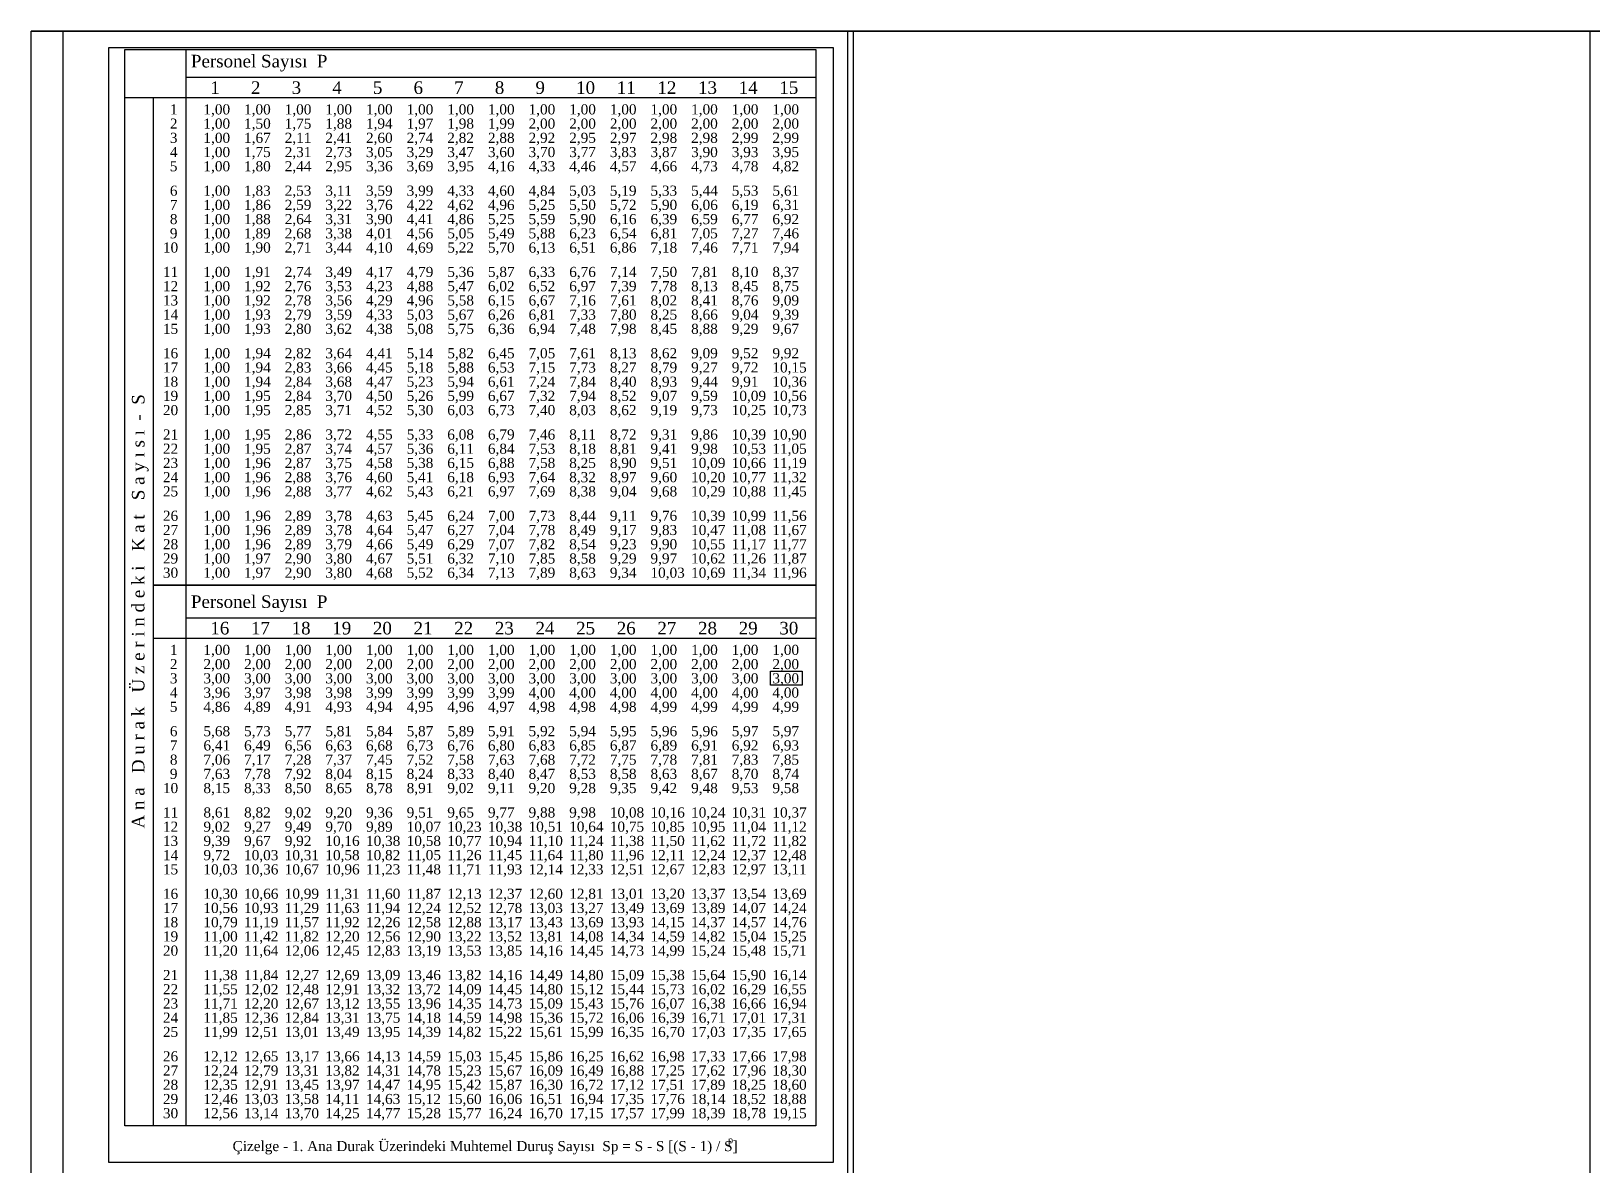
# Model space of a CAD drawing. Extents: x -398 to -185, y 174 to 233.
# Drawn here: x -384.57 to -346.14, y 204.99 to 232.91 of the extents above; entities that cross this region are included whole.
import ezdxf

# ---------------------------------------------------------------- set-up
doc = ezdxf.new("R2010")
doc.units = 0
doc.header["$LTSCALE"] = 0.05
for name, color, linetype in [('DUVAR', 7, 'CONTINUOUS'), ('KAL', 1, 'CONTINUOUS'), ('KENAR', 1, 'CONTINUOUS')]:
    doc.layers.add(name, color=color, linetype=linetype)
doc.styles.add('MEH', font='times.ttf')

msp = doc.modelspace()

# ---------------------------------------------------------------- linework, layer by layer
at = {"layer": 'DUVAR'}
for p, q in [((-384.567, 232.91), (-184.623, 232.91)), ((-383.782, 173.983), (-383.782, 232.91)), ((-364.484, 232.91), (-364.484, 173.983)), ((-364.343, 232.91), (-364.343, 173.983)), ((-346.214, 232.91), (-346.214, 173.983))]:
    msp.add_line(p, q, dxfattribs=at)
at = {"layer": 'DUVAR', "color": 4, "ltscale": 0.5}
for points in [[(-184.623, 232.91), (-384.567, 232.91)], [(-384.567, 173.984), (-384.567, 232.91)]]:
    msp.add_lwpolyline(points, dxfattribs=at)
msp.add_lwpolyline([(-366.379, 217.165), (-365.599, 217.165), (-365.599, 216.819), (-366.379, 216.819)], close=True, dxfattribs=at)
at = {"layer": 'KAL'}
for points in [[(-382.264, 219.277), (-382.264, 232.46), (-365.264, 232.46), (-365.264, 219.277), (-381.564, 219.277)], [(-380.764, 232.46), (-380.764, 219.277)], [(-380.764, 231.777), (-365.264, 231.777)], [(-382.264, 231.277), (-365.264, 231.277)], [(-381.564, 231.277), (-381.564, 219.277)], [(-381.564, 219.277), (-365.264, 219.277), (-365.264, 205.977), (-382.264, 205.977), (-382.264, 219.277)], [(-381.564, 219.277), (-381.564, 205.977)], [(-380.764, 219.277), (-380.764, 205.977)], [(-380.764, 218.477), (-365.264, 218.477)], [(-381.564, 217.977), (-365.264, 217.977)]]:
    msp.add_lwpolyline(points, dxfattribs=at)
at = {"layer": 'KENAR'}
msp.add_lwpolyline([(-382.665, 205.079), (-364.826, 205.079), (-364.826, 232.505), (-382.665, 232.505)], close=True, dxfattribs=at)

# ---------------------------------------------------------------- texts
at = {"layer": 'KAL', "color": 32, "style": 'MEH'}
for s, height, p in [('Personel Sayısı  P', 0.30908, (-380.638, 232.02)), ('1', 0.309, (-380.16, 231.368)), ('2', 0.309, (-379.16, 231.368)), ('3', 0.309, (-378.16, 231.368)), ('4', 0.309, (-377.16, 231.368)), ('5', 0.309, (-376.16, 231.368)), ('6', 0.309, (-375.16, 231.368)), ('7', 0.309, (-374.16, 231.368)), ('8', 0.309, (-373.16, 231.368)), ('9', 0.309, (-372.16, 231.368)), ('10', 0.3091, (-371.16, 231.368)), ('1', 0.309, (-370.16, 231.368)), ('11', 0.3091, (-370.16, 231.368)), ('12', 0.3091, (-369.16, 231.368)), ('13', 0.3091, (-368.16, 231.368)), ('14', 0.3091, (-367.16, 231.368)), ('15', 0.3091, (-366.16, 231.368)), ('1', 0.248, (-381.156, 230.863)), ('1,00', 0.2485, (-380.33, 230.863)), ('1,00', 0.2485, (-379.33, 230.863)), ('1,00', 0.2485, (-378.33, 230.863)), ('1,00', 0.2485, (-377.33, 230.863)), ('1,00', 0.2485, (-376.33, 230.863)), ('1,00', 0.2485, (-375.33, 230.863)), ('1,00', 0.2485, (-374.33, 230.863)), ('1,00', 0.2485, (-373.33, 230.863)), ('1,00', 0.2485, (-372.33, 230.863)), ('1,00', 0.2485, (-371.33, 230.863)), ('1,00', 0.2485, (-370.33, 230.863)), ('1,00', 0.2485, (-370.33, 230.863)), ('1,00', 0.2485, (-369.33, 230.863)), ('1,00', 0.2485, (-368.33, 230.863)), ('1,00', 0.2485, (-367.33, 230.863)), ('1,00', 0.2485, (-366.33, 230.863)), ('2', 0.248, (-381.156, 230.513)), ('1,00', 0.2485, (-380.33, 230.513)), ('1,50', 0.2485, (-379.33, 230.513)), ('1,75', 0.2485, (-378.33, 230.513)), ('1,88', 0.2485, (-377.33, 230.513)), ('1,94', 0.2485, (-376.33, 230.513)), ('1,97', 0.2485, (-375.33, 230.513)), ('1,98', 0.2485, (-374.33, 230.513)), ('1,99', 0.2485, (-373.33, 230.513)), ('2,00', 0.2485, (-372.33, 230.513)), ('2,00', 0.2485, (-371.33, 230.513)), ('2,00', 0.2485, (-370.33, 230.513)), ('2,00', 0.2485, (-369.33, 230.513)), ('2,00', 0.2485, (-368.33, 230.513)), ('2,00', 0.2485, (-367.33, 230.513)), ('2,00', 0.2485, (-366.33, 230.513)), ('3', 0.248, (-381.156, 230.163)), ('1,00', 0.2485, (-380.33, 230.163)), ('1,67', 0.2485, (-379.33, 230.163)), ('2,11', 0.2485, (-378.33, 230.163)), ('2,41', 0.2485, (-377.33, 230.163)), ('2,60', 0.2485, (-376.33, 230.163)), ('2,74', 0.2485, (-375.33, 230.163)), ('2,82', 0.2485, (-374.33, 230.163)), ('2,88', 0.2485, (-373.33, 230.163)), ('2,92', 0.2485, (-372.33, 230.163)), ('2,95', 0.2485, (-371.33, 230.163)), ('2,97', 0.2485, (-370.33, 230.163)), ('2,98', 0.2485, (-369.33, 230.163)), ('2,98', 0.2485, (-368.33, 230.163)), ('2,99', 0.2485, (-367.33, 230.163)), ('2,99', 0.2485, (-366.33, 230.163)), ('4', 0.248, (-381.156, 229.813)), ('1,00', 0.2485, (-380.33, 229.813)), ('1,75', 0.2485, (-379.33, 229.813)), ('2,31', 0.2485, (-378.33, 229.813)), ('2,73', 0.2485, (-377.33, 229.813)), ('3,05', 0.2485, (-376.33, 229.813)), ('3,29', 0.2485, (-375.33, 229.813)), ('3,47', 0.2485, (-374.33, 229.813)), ('3,60', 0.2485, (-373.33, 229.813)), ('3,70', 0.2485, (-372.33, 229.813)), ('3,77', 0.2485, (-371.33, 229.813)), ('3,83', 0.2485, (-370.33, 229.813)), ('3,87', 0.2485, (-369.33, 229.813)), ('3,90', 0.2485, (-368.33, 229.813)), ('3,93', 0.2485, (-367.33, 229.813)), ('3,95', 0.2485, (-366.33, 229.813)), ('5', 0.248, (-381.156, 229.463)), ('1,00', 0.2485, (-380.33, 229.463)), ('1,80', 0.2485, (-379.33, 229.463)), ('2,44', 0.2485, (-378.33, 229.463)), ('2,95', 0.2485, (-377.33, 229.463)), ('3,36', 0.2485, (-376.33, 229.463)), ('3,69', 0.2485, (-375.33, 229.463)), ('3,95', 0.2485, (-374.33, 229.463)), ('4,16', 0.2485, (-373.33, 229.463)), ('4,33', 0.2485, (-372.33, 229.463)), ('4,46', 0.2485, (-371.33, 229.463)), ('4,57', 0.2485, (-370.33, 229.463)), ('4,66', 0.2485, (-369.33, 229.463)), ('4,73', 0.2485, (-368.33, 229.463)), ('4,78', 0.2485, (-367.33, 229.463)), ('4,82', 0.2485, (-366.33, 229.463)), ('6', 0.248, (-381.156, 228.863)), ('1,00', 0.2485, (-380.33, 228.863)), ('1,83', 0.2485, (-379.33, 228.863)), ('2,53', 0.2485, (-378.33, 228.863)), ('3,11', 0.2485, (-377.33, 228.863)), ('3,59', 0.2485, (-376.33, 228.863)), ('3,99', 0.2485, (-375.33, 228.863)), ('4,33', 0.2485, (-374.33, 228.863)), ('4,60', 0.2485, (-373.33, 228.863)), ('4,84', 0.2485, (-372.33, 228.863)), ('5,03', 0.2485, (-371.33, 228.863)), ('5,19', 0.2485, (-370.33, 228.863)), ('5,33', 0.2485, (-369.33, 228.863)), ('5,44', 0.2485, (-368.33, 228.863)), ('5,53', 0.2485, (-367.33, 228.863)), ('5,61', 0.2485, (-366.33, 228.863)), ('7', 0.248, (-381.156, 228.513)), ('1,00', 0.2485, (-380.33, 228.513)), ('1,86', 0.2485, (-379.33, 228.513)), ('2,59', 0.2485, (-378.33, 228.513)), ('3,22', 0.2485, (-377.33, 228.513)), ('3,76', 0.2485, (-376.33, 228.513)), ('4,22', 0.2485, (-375.33, 228.513)), ('4,62', 0.2485, (-374.33, 228.513)), ('4,96', 0.2485, (-373.33, 228.513)), ('5,25', 0.2485, (-372.33, 228.513)), ('5,50', 0.2485, (-371.33, 228.513)), ('5,72', 0.2485, (-370.33, 228.513)), ('5,90', 0.2485, (-369.33, 228.513)), ('6,06', 0.2485, (-368.33, 228.513)), ('6,19', 0.2485, (-367.33, 228.513)), ('6,31', 0.2485, (-366.33, 228.513)), ('8', 0.248, (-381.156, 228.163)), ('1,00', 0.2485, (-380.33, 228.163)), ('1,88', 0.2485, (-379.33, 228.163)), ('2,64', 0.2485, (-378.33, 228.163)), ('3,31', 0.2485, (-377.33, 228.163)), ('3,90', 0.2485, (-376.33, 228.163)), ('4,41', 0.2485, (-375.33, 228.163)), ('4,86', 0.2485, (-374.33, 228.163)), ('5,25', 0.2485, (-373.33, 228.163)), ('5,59', 0.2485, (-372.33, 228.163)), ('5,90', 0.2485, (-371.33, 228.163)), ('6,16', 0.2485, (-370.33, 228.163)), ('6,39', 0.2485, (-369.33, 228.163)), ('6,59', 0.2485, (-368.33, 228.163)), ('6,77', 0.2485, (-367.33, 228.163)), ('6,92', 0.2485, (-366.33, 228.163)), ('9', 0.248, (-381.156, 227.813)), ('1,00', 0.2485, (-380.33, 227.813)), ('1,89', 0.2485, (-379.33, 227.813)), ('2,68', 0.2485, (-378.33, 227.813)), ('3,38', 0.2485, (-377.33, 227.813)), ('4,01', 0.2485, (-376.33, 227.813)), ('4,56', 0.2485, (-375.33, 227.813)), ('5,05', 0.2485, (-374.33, 227.813)), ('5,49', 0.2485, (-373.33, 227.813)), ('5,88', 0.2485, (-372.33, 227.813)), ('6,23', 0.2485, (-371.33, 227.813)), ('6,54', 0.2485, (-370.33, 227.813)), ('6,81', 0.2485, (-369.33, 227.813)), ('7,05', 0.2485, (-368.33, 227.813)), ('7,27', 0.2485, (-367.33, 227.813)), ('7,46', 0.2485, (-366.33, 227.813)), ('10', 0.2485, (-381.327, 227.463)), ('1,00', 0.2485, (-380.33, 227.463)), ('1,90', 0.2485, (-379.33, 227.463)), ('2,71', 0.2485, (-378.33, 227.463)), ('3,44', 0.2485, (-377.33, 227.463)), ('4,10', 0.2485, (-376.33, 227.463)), ('4,69', 0.2485, (-375.33, 227.463)), ('5,22', 0.2485, (-374.33, 227.463)), ('5,70', 0.2485, (-373.33, 227.463)), ('6,13', 0.2485, (-372.33, 227.463)), ('6,51', 0.2485, (-371.33, 227.463)), ('6,86', 0.2485, (-370.33, 227.463)), ('7,18', 0.2485, (-369.33, 227.463)), ('7,46', 0.2485, (-368.33, 227.463)), ('7,71', 0.2485, (-367.33, 227.463)), ('7,94', 0.2485, (-366.33, 227.463)), ('11', 0.2485, (-381.327, 226.863)), ('1,00', 0.2485, (-380.33, 226.863)), ('1,91', 0.2485, (-379.33, 226.863)), ('2,74', 0.2485, (-378.33, 226.863)), ('3,49', 0.2485, (-377.33, 226.863)), ('4,17', 0.2485, (-376.33, 226.863)), ('4,79', 0.2485, (-375.33, 226.863)), ('5,36', 0.2485, (-374.33, 226.863)), ('5,87', 0.2485, (-373.33, 226.863)), ('6,33', 0.2485, (-372.33, 226.863)), ('6,76', 0.2485, (-371.33, 226.863)), ('7,14', 0.2485, (-370.33, 226.863)), ('7,50', 0.2485, (-369.33, 226.863)), ('7,81', 0.2485, (-368.33, 226.863)), ('8,10', 0.2485, (-367.33, 226.863)), ('8,37', 0.2485, (-366.33, 226.863)), ('12', 0.2485, (-381.327, 226.513)), ('1,00', 0.2485, (-380.33, 226.513)), ('1,92', 0.2485, (-379.33, 226.513)), ('2,76', 0.2485, (-378.33, 226.513)), ('3,53', 0.2485, (-377.33, 226.513)), ('4,23', 0.2485, (-376.33, 226.513)), ('4,88', 0.2485, (-375.33, 226.513)), ('5,47', 0.2485, (-374.33, 226.513)), ('6,02', 0.2485, (-373.33, 226.513)), ('6,52', 0.2485, (-372.33, 226.513)), ('6,97', 0.2485, (-371.33, 226.513)), ('7,39', 0.2485, (-370.33, 226.513)), ('7,78', 0.2485, (-369.33, 226.513)), ('8,13', 0.2485, (-368.33, 226.513)), ('8,45', 0.2485, (-367.33, 226.513)), ('8,75', 0.2485, (-366.33, 226.513)), ('13', 0.2485, (-381.327, 226.163)), ('1,00', 0.2485, (-380.33, 226.163)), ('1,92', 0.2485, (-379.33, 226.163)), ('2,78', 0.2485, (-378.33, 226.163)), ('3,56', 0.2485, (-377.33, 226.163)), ('4,29', 0.2485, (-376.33, 226.163)), ('4,96', 0.2485, (-375.33, 226.163)), ('5,58', 0.2485, (-374.33, 226.163)), ('6,15', 0.2485, (-373.33, 226.163)), ('6,67', 0.2485, (-372.33, 226.163)), ('7,16', 0.2485, (-371.33, 226.163)), ('7,61', 0.2485, (-370.33, 226.163)), ('8,02', 0.2485, (-369.33, 226.163)), ('8,41', 0.2485, (-368.33, 226.163)), ('8,76', 0.2485, (-367.33, 226.163)), ('9,09', 0.2485, (-366.33, 226.163)), ('14', 0.2485, (-381.327, 225.813)), ('1,00', 0.2485, (-380.33, 225.813)), ('1,93', 0.2485, (-379.33, 225.813)), ('2,79', 0.2485, (-378.33, 225.813)), ('3,59', 0.2485, (-377.33, 225.813)), ('4,33', 0.2485, (-376.33, 225.813)), ('5,03', 0.2485, (-375.33, 225.813)), ('5,67', 0.2485, (-374.33, 225.813)), ('6,26', 0.2485, (-373.33, 225.813)), ('6,81', 0.2485, (-372.33, 225.813)), ('7,33', 0.2485, (-371.33, 225.813)), ('7,80', 0.2485, (-370.33, 225.813)), ('8,25', 0.2485, (-369.33, 225.813)), ('8,66', 0.2485, (-368.33, 225.813)), ('9,04', 0.2485, (-367.33, 225.813)), ('9,39', 0.2485, (-366.33, 225.813)), ('15', 0.2485, (-381.327, 225.463)), ('1,00', 0.2485, (-380.33, 225.463)), ('1,93', 0.2485, (-379.33, 225.463)), ('2,80', 0.2485, (-378.33, 225.463)), ('3,62', 0.2485, (-377.33, 225.463)), ('4,38', 0.2485, (-376.33, 225.463)), ('5,08', 0.2485, (-375.33, 225.463)), ('5,75', 0.2485, (-374.33, 225.463)), ('6,36', 0.2485, (-373.33, 225.463)), ('6,94', 0.2485, (-372.33, 225.463)), ('7,48', 0.2485, (-371.33, 225.463)), ('7,98', 0.2485, (-370.33, 225.463)), ('8,45', 0.2485, (-369.33, 225.463)), ('8,88', 0.2485, (-368.33, 225.463)), ('9,29', 0.2485, (-367.33, 225.463)), ('9,67', 0.2485, (-366.33, 225.463)), ('16', 0.2485, (-381.327, 224.863)), ('1,00', 0.2485, (-380.33, 224.863)), ('1,94', 0.2485, (-379.33, 224.863)), ('2,82', 0.2485, (-378.33, 224.863)), ('3,64', 0.2485, (-377.33, 224.863)), ('4,41', 0.2485, (-376.33, 224.863)), ('5,14', 0.2485, (-375.33, 224.863)), ('5,82', 0.2485, (-374.33, 224.863)), ('6,45', 0.2485, (-373.33, 224.863)), ('7,05', 0.2485, (-372.33, 224.863)), ('7,61', 0.2485, (-371.33, 224.863)), ('8,13', 0.2485, (-370.33, 224.863)), ('8,62', 0.2485, (-369.33, 224.863)), ('9,09', 0.2485, (-368.33, 224.863)), ('9,52', 0.2485, (-367.33, 224.863)), ('9,92', 0.2485, (-366.33, 224.863)), ('17', 0.2485, (-381.327, 224.513)), ('18', 0.2485, (-381.327, 224.163)), ('1,00', 0.2485, (-380.33, 224.513)), ('1,00', 0.2485, (-380.33, 224.163)), ('1,94', 0.2485, (-379.33, 224.513)), ('1,94', 0.2485, (-379.33, 224.163)), ('2,83', 0.2485, (-378.33, 224.513)), ('2,84', 0.2485, (-378.33, 224.163)), ('3,66', 0.2485, (-377.33, 224.513)), ('3,68', 0.2485, (-377.33, 224.163)), ('4,45', 0.2485, (-376.33, 224.513)), ('4,47', 0.2485, (-376.33, 224.163)), ('5,18', 0.2485, (-375.33, 224.513)), ('5,23', 0.2485, (-375.33, 224.163)), ('5,88', 0.2485, (-374.33, 224.513)), ('5,94', 0.2485, (-374.33, 224.163)), ('6,53', 0.2485, (-373.33, 224.513)), ('6,61', 0.2485, (-373.33, 224.163)), ('7,15', 0.2485, (-372.33, 224.513)), ('7,24', 0.2485, (-372.33, 224.163)), ('7,73', 0.2485, (-371.33, 224.513)), ('7,84', 0.2485, (-371.33, 224.163)), ('8,27', 0.2485, (-370.33, 224.513)), ('8,40', 0.2485, (-370.33, 224.163)), ('8,79', 0.2485, (-369.33, 224.513)), ('8,93', 0.2485, (-369.33, 224.163)), ('9,27', 0.2485, (-368.33, 224.513)), ('9,44', 0.2485, (-368.33, 224.163)), ('9,72', 0.2485, (-367.33, 224.513)), ('9,91', 0.2485, (-367.33, 224.163)), ('10,15', 0.2485, (-366.33, 224.513)), ('10,36', 0.2485, (-366.33, 224.163)), ('19', 0.2485, (-381.327, 223.813)), ('1,00', 0.2485, (-380.33, 223.813)), ('1,95', 0.2485, (-379.33, 223.813)), ('2,84', 0.2485, (-378.33, 223.813)), ('3,70', 0.2485, (-377.33, 223.813)), ('4,50', 0.2485, (-376.33, 223.813)), ('5,26', 0.2485, (-375.33, 223.813)), ('5,99', 0.2485, (-374.33, 223.813)), ('6,67', 0.2485, (-373.33, 223.813)), ('7,32', 0.2485, (-372.33, 223.813)), ('7,94', 0.2485, (-371.33, 223.813)), ('8,52', 0.2485, (-370.33, 223.813)), ('9,07', 0.2485, (-369.33, 223.813)), ('9,59', 0.2485, (-368.33, 223.813)), ('10,09', 0.2485, (-367.33, 223.813)), ('10,56', 0.2485, (-366.33, 223.813)), ('20', 0.2485, (-381.327, 223.463)), ('1,00', 0.2485, (-380.33, 223.463)), ('1,95', 0.2485, (-379.33, 223.463)), ('2,85', 0.2485, (-378.33, 223.463)), ('3,71', 0.2485, (-377.33, 223.463)), ('4,52', 0.2485, (-376.33, 223.463)), ('5,30', 0.2485, (-375.33, 223.463)), ('6,03', 0.2485, (-374.33, 223.463)), ('6,73', 0.2485, (-373.33, 223.463)), ('7,40', 0.2485, (-372.33, 223.463)), ('8,03', 0.2485, (-371.33, 223.463)), ('8,62', 0.2485, (-370.33, 223.463)), ('9,19', 0.2485, (-369.33, 223.463)), ('9,73', 0.2485, (-368.33, 223.463)), ('10,25', 0.2485, (-367.33, 223.463)), ('10,73', 0.2485, (-366.33, 223.463)), ('21', 0.2485, (-381.327, 222.863)), ('1,00', 0.2485, (-380.33, 222.863)), ('1,95', 0.2485, (-379.33, 222.863)), ('2,86', 0.2485, (-378.33, 222.863)), ('3,72', 0.2485, (-377.33, 222.863)), ('4,55', 0.2485, (-376.33, 222.863)), ('5,33', 0.2485, (-375.33, 222.863)), ('6,08', 0.2485, (-374.33, 222.863)), ('6,79', 0.2485, (-373.33, 222.863)), ('7,46', 0.2485, (-372.33, 222.863)), ('8,11', 0.2485, (-371.33, 222.863)), ('8,72', 0.2485, (-370.33, 222.863)), ('9,31', 0.2485, (-369.33, 222.863)), ('9,86', 0.2485, (-368.33, 222.863)), ('10,39', 0.2485, (-367.33, 222.863)), ('10,90', 0.2485, (-366.33, 222.863)), ('22', 0.2485, (-381.327, 222.513)), ('1,00', 0.2485, (-380.33, 222.513)), ('1,95', 0.2485, (-379.33, 222.513)), ('2,87', 0.2485, (-378.33, 222.513)), ('3,74', 0.2485, (-377.33, 222.513)), ('4,57', 0.2485, (-376.33, 222.513)), ('5,36', 0.2485, (-375.33, 222.513)), ('6,11', 0.2485, (-374.33, 222.513)), ('6,84', 0.2485, (-373.33, 222.513)), ('7,53', 0.2485, (-372.33, 222.513)), ('8,18', 0.2485, (-371.33, 222.513)), ('8,81', 0.2485, (-370.33, 222.513)), ('9,41', 0.2485, (-369.33, 222.513)), ('9,98', 0.2485, (-368.33, 222.513)), ('10,53', 0.2485, (-367.33, 222.513)), ('11,05', 0.2485, (-366.33, 222.513)), ('23', 0.2485, (-381.327, 222.163)), ('1,00', 0.2485, (-380.33, 222.163)), ('1,96', 0.2485, (-379.33, 222.163)), ('2,87', 0.2485, (-378.33, 222.163)), ('3,75', 0.2485, (-377.33, 222.163)), ('4,58', 0.2485, (-376.33, 222.163)), ('5,38', 0.2485, (-375.33, 222.163)), ('6,15', 0.2485, (-374.33, 222.163)), ('6,88', 0.2485, (-373.33, 222.163)), ('7,58', 0.2485, (-372.33, 222.163)), ('8,25', 0.2485, (-371.33, 222.163)), ('8,90', 0.2485, (-370.33, 222.163)), ('9,51', 0.2485, (-369.33, 222.163)), ('10,09', 0.2485, (-368.33, 222.163)), ('10,66', 0.2485, (-367.33, 222.163)), ('11,19', 0.2485, (-366.33, 222.163)), ('24', 0.2485, (-381.327, 221.813)), ('25', 0.2485, (-381.327, 221.463)), ('1,00', 0.2485, (-380.33, 221.813)), ('1,00', 0.2485, (-380.33, 221.463)), ('1,96', 0.2485, (-379.33, 221.813)), ('1,96', 0.2485, (-379.33, 221.463)), ('2,88', 0.2485, (-378.33, 221.813)), ('2,88', 0.2485, (-378.33, 221.463)), ('3,76', 0.2485, (-377.33, 221.813)), ('3,77', 0.2485, (-377.33, 221.463)), ('4,60', 0.2485, (-376.33, 221.813)), ('4,62', 0.2485, (-376.33, 221.463)), ('5,41', 0.2485, (-375.33, 221.813)), ('5,43', 0.2485, (-375.33, 221.463)), ('6,18', 0.2485, (-374.33, 221.813)), ('6,21', 0.2485, (-374.33, 221.463)), ('6,93', 0.2485, (-373.33, 221.813)), ('6,97', 0.2485, (-373.33, 221.463)), ('7,64', 0.2485, (-372.33, 221.813)), ('7,69', 0.2485, (-372.33, 221.463)), ('8,32', 0.2485, (-371.33, 221.813)), ('8,38', 0.2485, (-371.33, 221.463)), ('9,04', 0.2485, (-370.33, 221.463)), ('8,97', 0.2485, (-370.33, 221.813)), ('9,60', 0.2485, (-369.33, 221.813)), ('9,68', 0.2485, (-369.33, 221.463)), ('10,20', 0.2485, (-368.33, 221.813)), ('10,29', 0.2485, (-368.33, 221.463)), ('10,77', 0.2485, (-367.33, 221.813)), ('10,88', 0.2485, (-367.33, 221.463)), ('11,32', 0.2485, (-366.33, 221.813)), ('11,45', 0.2485, (-366.33, 221.463)), ('26', 0.2485, (-381.327, 220.863)), ('1,00', 0.2485, (-380.33, 220.863)), ('1,96', 0.2485, (-379.33, 220.863)), ('2,89', 0.2485, (-378.33, 220.863)), ('3,78', 0.2485, (-377.33, 220.863)), ('4,63', 0.2485, (-376.33, 220.863)), ('5,45', 0.2485, (-375.33, 220.863)), ('6,24', 0.2485, (-374.33, 220.863)), ('7,00', 0.2485, (-373.33, 220.863)), ('7,73', 0.2485, (-372.33, 220.863)), ('8,44', 0.2485, (-371.33, 220.863)), ('9,11', 0.2485, (-370.33, 220.863)), ('9,76', 0.2485, (-369.33, 220.863)), ('10,39', 0.2485, (-368.33, 220.863)), ('10,99', 0.2485, (-367.33, 220.863)), ('11,56', 0.2485, (-366.33, 220.863)), ('27', 0.2485, (-381.327, 220.513)), ('1,00', 0.2485, (-380.33, 220.513)), ('1,96', 0.2485, (-379.33, 220.513)), ('2,89', 0.2485, (-378.33, 220.513)), ('3,78', 0.2485, (-377.33, 220.513)), ('4,64', 0.2485, (-376.33, 220.513)), ('5,47', 0.2485, (-375.33, 220.513)), ('6,27', 0.2485, (-374.33, 220.513)), ('7,04', 0.2485, (-373.33, 220.513)), ('7,78', 0.2485, (-372.33, 220.513)), ('8,49', 0.2485, (-371.33, 220.513)), ('9,17', 0.2485, (-370.33, 220.513)), ('9,83', 0.2485, (-369.33, 220.513)), ('10,47', 0.2485, (-368.33, 220.513)), ('11,08', 0.2485, (-367.33, 220.513)), ('11,67', 0.2485, (-366.33, 220.513)), ('28', 0.2485, (-381.327, 220.163)), ('1,00', 0.2485, (-380.33, 220.163)), ('1,96', 0.2485, (-379.33, 220.163)), ('2,89', 0.2485, (-378.33, 220.163)), ('3,79', 0.2485, (-377.33, 220.163)), ('4,66', 0.2485, (-376.33, 220.163)), ('5,49', 0.2485, (-375.33, 220.163)), ('6,29', 0.2485, (-374.33, 220.163)), ('7,07', 0.2485, (-373.33, 220.163)), ('7,82', 0.2485, (-372.33, 220.163)), ('8,54', 0.2485, (-371.33, 220.163)), ('9,23', 0.2485, (-370.33, 220.163)), ('9,90', 0.2485, (-369.33, 220.163)), ('10,55', 0.2485, (-368.33, 220.163)), ('11,17', 0.2485, (-367.33, 220.163)), ('11,77', 0.2485, (-366.33, 220.163)), ('29', 0.2485, (-381.327, 219.813)), ('1,00', 0.2485, (-380.33, 219.813)), ('1,97', 0.2485, (-379.33, 219.813)), ('2,90', 0.2485, (-378.33, 219.813)), ('3,80', 0.2485, (-377.33, 219.813)), ('4,67', 0.2485, (-376.33, 219.813)), ('5,51', 0.2485, (-375.33, 219.813)), ('6,32', 0.2485, (-374.33, 219.813)), ('7,10', 0.2485, (-373.33, 219.813)), ('7,85', 0.2485, (-372.33, 219.813)), ('8,58', 0.2485, (-371.33, 219.813)), ('9,29', 0.2485, (-370.33, 219.813)), ('9,97', 0.2485, (-369.33, 219.813)), ('10,62', 0.2485, (-368.33, 219.813)), ('11,26', 0.2485, (-367.33, 219.813)), ('11,87', 0.2485, (-366.33, 219.813)), ('30', 0.2485, (-381.327, 219.463)), ('1,00', 0.2485, (-380.33, 219.463)), ('1,97', 0.2485, (-379.33, 219.463)), ('2,90', 0.2485, (-378.33, 219.463)), ('3,80', 0.2485, (-377.33, 219.463)), ('4,68', 0.2485, (-376.33, 219.463)), ('5,52', 0.2485, (-375.33, 219.463)), ('6,34', 0.2485, (-374.33, 219.463)), ('7,13', 0.2485, (-373.33, 219.463)), ('7,89', 0.2485, (-372.33, 219.463)), ('8,63', 0.2485, (-371.33, 219.463)), ('9,34', 0.2485, (-370.33, 219.463)), ('10,03', 0.2485, (-369.33, 219.463)), ('10,69', 0.2485, (-368.33, 219.463)), ('11,34', 0.2485, (-367.33, 219.463)), ('11,96', 0.2485, (-366.33, 219.463)), ('Personel Sayısı  P', 0.30908, (-380.638, 218.72)), ('16', 0.3091, (-380.16, 218.068)), ('17', 0.3091, (-379.16, 218.068)), ('18', 0.3091, (-378.16, 218.068)), ('19', 0.3091, (-377.16, 218.068)), ('20', 0.3091, (-376.16, 218.068)), ('21', 0.3091, (-375.16, 218.068)), ('22', 0.3091, (-374.16, 218.068)), ('23', 0.3091, (-373.16, 218.068)), ('24', 0.3091, (-372.16, 218.068)), ('25', 0.3091, (-371.16, 218.068)), ('26', 0.3091, (-370.16, 218.068)), ('27', 0.3091, (-369.16, 218.068)), ('28', 0.3091, (-368.16, 218.068)), ('29', 0.3091, (-367.16, 218.068)), ('30', 0.3091, (-366.16, 218.068)), ('1', 0.248, (-381.156, 217.563)), ('1,00', 0.2485, (-380.33, 217.563)), ('1,00', 0.2485, (-379.33, 217.563)), ('1,00', 0.2485, (-378.33, 217.563)), ('1,00', 0.2485, (-377.33, 217.563)), ('1,00', 0.2485, (-376.33, 217.563)), ('1,00', 0.2485, (-375.33, 217.563)), ('1,00', 0.2485, (-374.33, 217.563)), ('1,00', 0.2485, (-373.33, 217.563)), ('1,00', 0.2485, (-372.33, 217.563)), ('1,00', 0.2485, (-371.33, 217.563)), ('1,00', 0.2485, (-370.33, 217.563)), ('1,00', 0.2485, (-370.33, 217.563)), ('1,00', 0.2485, (-369.33, 217.563)), ('1,00', 0.2485, (-368.33, 217.563)), ('1,00', 0.2485, (-367.33, 217.563)), ('1,00', 0.2485, (-366.33, 217.563)), ('2', 0.248, (-381.156, 217.213)), ('3', 0.248, (-381.156, 216.863)), ('2,00', 0.2485, (-380.33, 217.213)), ('3,00', 0.2485, (-380.33, 216.863)), ('2,00', 0.2485, (-379.33, 217.213)), ('3,00', 0.2485, (-379.33, 216.863)), ('2,00', 0.2485, (-378.33, 217.213)), ('3,00', 0.2485, (-378.33, 216.863)), ('2,00', 0.2485, (-377.33, 217.213)), ('3,00', 0.2485, (-377.33, 216.863)), ('2,00', 0.2485, (-376.33, 217.213)), ('3,00', 0.2485, (-376.33, 216.863)), ('2,00', 0.2485, (-375.33, 217.213)), ('3,00', 0.2485, (-375.33, 216.863)), ('2,00', 0.2485, (-374.33, 217.213)), ('3,00', 0.2485, (-374.33, 216.863)), ('2,00', 0.2485, (-373.33, 217.213)), ('3,00', 0.2485, (-373.33, 216.863)), ('2,00', 0.2485, (-372.33, 217.213)), ('3,00', 0.2485, (-372.33, 216.863)), ('2,00', 0.2485, (-371.33, 217.213)), ('3,00', 0.2485, (-371.33, 216.863)), ('2,00', 0.2485, (-370.33, 217.213)), ('3,00', 0.2485, (-370.33, 216.863)), ('2,00', 0.2485, (-369.33, 217.213)), ('3,00', 0.2485, (-369.33, 216.863)), ('2,00', 0.2485, (-368.33, 217.213)), ('3,00', 0.2485, (-368.33, 216.863)), ('2,00', 0.2485, (-367.33, 217.213)), ('3,00', 0.2485, (-367.33, 216.863)), ('2,00', 0.2485, (-366.33, 217.213)), ('3,00', 0.2485, (-366.33, 216.863)), ('4', 0.248, (-381.156, 216.513)), ('3,96', 0.2485, (-380.33, 216.513)), ('3,97', 0.2485, (-379.33, 216.513)), ('3,98', 0.2485, (-378.33, 216.513)), ('3,98', 0.2485, (-377.33, 216.513)), ('3,99', 0.2485, (-376.33, 216.513)), ('3,99', 0.2485, (-375.33, 216.513)), ('3,99', 0.2485, (-374.33, 216.513)), ('3,99', 0.2485, (-373.33, 216.513)), ('4,00', 0.2485, (-372.33, 216.513)), ('4,00', 0.2485, (-371.33, 216.513)), ('4,00', 0.2485, (-370.33, 216.513)), ('4,00', 0.2485, (-369.33, 216.513)), ('4,00', 0.2485, (-368.33, 216.513)), ('4,00', 0.2485, (-367.33, 216.513)), ('4,00', 0.2485, (-366.33, 216.513)), ('5', 0.248, (-381.156, 216.163)), ('4,86', 0.2485, (-380.33, 216.163)), ('4,89', 0.2485, (-379.33, 216.163)), ('4,91', 0.2485, (-378.33, 216.163)), ('4,93', 0.2485, (-377.33, 216.163)), ('4,94', 0.2485, (-376.33, 216.163)), ('4,95', 0.2485, (-375.33, 216.163)), ('4,96', 0.2485, (-374.33, 216.163)), ('4,97', 0.2485, (-373.33, 216.163)), ('4,98', 0.2485, (-372.33, 216.163)), ('4,98', 0.2485, (-371.33, 216.163)), ('4,98', 0.2485, (-370.33, 216.163)), ('4,99', 0.2485, (-369.33, 216.163)), ('4,99', 0.2485, (-368.33, 216.163)), ('4,99', 0.2485, (-367.33, 216.163)), ('4,99', 0.2485, (-366.33, 216.163)), ('6', 0.248, (-381.156, 215.563)), ('5,68', 0.2485, (-380.33, 215.563)), ('5,73', 0.2485, (-379.33, 215.563)), ('5,77', 0.2485, (-378.33, 215.563)), ('5,81', 0.2485, (-377.33, 215.563)), ('5,84', 0.2485, (-376.33, 215.563)), ('5,87', 0.2485, (-375.33, 215.563)), ('5,89', 0.2485, (-374.33, 215.563)), ('5,91', 0.2485, (-373.33, 215.563)), ('5,92', 0.2485, (-372.33, 215.563)), ('5,94', 0.2485, (-371.33, 215.563)), ('5,95', 0.2485, (-370.33, 215.563)), ('5,96', 0.2485, (-369.33, 215.563)), ('5,96', 0.2485, (-368.33, 215.563)), ('5,97', 0.2485, (-367.33, 215.563)), ('5,97', 0.2485, (-366.33, 215.563)), ('7', 0.248, (-381.156, 215.213)), ('6,41', 0.2485, (-380.33, 215.213)), ('6,49', 0.2485, (-379.33, 215.213)), ('6,56', 0.2485, (-378.33, 215.213)), ('6,63', 0.2485, (-377.33, 215.213)), ('6,68', 0.2485, (-376.33, 215.213)), ('6,73', 0.2485, (-375.33, 215.213)), ('6,76', 0.2485, (-374.33, 215.213)), ('6,80', 0.2485, (-373.33, 215.213)), ('6,83', 0.2485, (-372.33, 215.213)), ('6,85', 0.2485, (-371.33, 215.213)), ('6,87', 0.2485, (-370.33, 215.213)), ('6,89', 0.2485, (-369.33, 215.213)), ('6,91', 0.2485, (-368.33, 215.213)), ('6,92', 0.2485, (-367.33, 215.213)), ('6,93', 0.2485, (-366.33, 215.213)), ('8', 0.248, (-381.156, 214.863)), ('7,06', 0.2485, (-380.33, 214.863)), ('7,17', 0.2485, (-379.33, 214.863)), ('7,28', 0.2485, (-378.33, 214.863)), ('7,37', 0.2485, (-377.33, 214.863)), ('7,45', 0.2485, (-376.33, 214.863)), ('7,52', 0.2485, (-375.33, 214.863)), ('7,58', 0.2485, (-374.33, 214.863)), ('7,63', 0.2485, (-373.33, 214.863)), ('7,68', 0.2485, (-372.33, 214.863)), ('7,72', 0.2485, (-371.33, 214.863)), ('7,75', 0.2485, (-370.33, 214.863)), ('7,78', 0.2485, (-369.33, 214.863)), ('7,81', 0.2485, (-368.33, 214.863)), ('7,83', 0.2485, (-367.33, 214.863)), ('7,85', 0.2485, (-366.33, 214.863)), ('10', 0.2485, (-381.327, 214.163)), ('9', 0.248, (-381.156, 214.513)), ('8,15', 0.2485, (-380.33, 214.163)), ('7,63', 0.2485, (-380.33, 214.513)), ('8,33', 0.2485, (-379.33, 214.163)), ('7,78', 0.2485, (-379.33, 214.513)), ('8,50', 0.2485, (-378.33, 214.163)), ('7,92', 0.2485, (-378.33, 214.513)), ('8,04', 0.2485, (-377.33, 214.513)), ('8,65', 0.2485, (-377.33, 214.163)), ('8,15', 0.2485, (-376.33, 214.513)), ('8,78', 0.2485, (-376.33, 214.163)), ('8,24', 0.2485, (-375.33, 214.513)), ('8,91', 0.2485, (-375.33, 214.163)), ('9,02', 0.2485, (-374.33, 214.163)), ('8,33', 0.2485, (-374.33, 214.513)), ('9,11', 0.2485, (-373.33, 214.163)), ('8,40', 0.2485, (-373.33, 214.513)), ('9,20', 0.2485, (-372.33, 214.163)), ('8,47', 0.2485, (-372.33, 214.513)), ('9,28', 0.2485, (-371.33, 214.163)), ('8,53', 0.2485, (-371.33, 214.513)), ('9,35', 0.2485, (-370.33, 214.163)), ('8,58', 0.2485, (-370.33, 214.513)), ('9,42', 0.2485, (-369.33, 214.163)), ('8,63', 0.2485, (-369.33, 214.513)), ('9,48', 0.2485, (-368.33, 214.163)), ('8,67', 0.2485, (-368.33, 214.513)), ('9,53', 0.2485, (-367.33, 214.163)), ('8,70', 0.2485, (-367.33, 214.513)), ('9,58', 0.2485, (-366.33, 214.163)), ('8,74', 0.2485, (-366.33, 214.513)), ('11', 0.2485, (-381.327, 213.563)), ('8,61', 0.2485, (-380.33, 213.563)), ('8,82', 0.2485, (-379.33, 213.563)), ('9,02', 0.2485, (-378.33, 213.563)), ('9,20', 0.2485, (-377.33, 213.563)), ('9,36', 0.2485, (-376.33, 213.563)), ('9,51', 0.2485, (-375.33, 213.563)), ('9,65', 0.2485, (-374.33, 213.563)), ('9,77', 0.2485, (-373.33, 213.563)), ('9,88', 0.2485, (-372.33, 213.563)), ('9,98', 0.2485, (-371.33, 213.563)), ('10,08', 0.2485, (-370.33, 213.563)), ('10,16', 0.2485, (-369.33, 213.563)), ('10,24', 0.2485, (-368.33, 213.563)), ('10,31', 0.2485, (-367.33, 213.563)), ('10,37', 0.2485, (-366.33, 213.563)), ('12', 0.2485, (-381.327, 213.213)), ('9,02', 0.2485, (-380.33, 213.213)), ('9,27', 0.2485, (-379.33, 213.213)), ('9,49', 0.2485, (-378.33, 213.213)), ('9,70', 0.2485, (-377.33, 213.213)), ('9,89', 0.2485, (-376.33, 213.213)), ('10,07', 0.2485, (-375.33, 213.213)), ('10,23', 0.2485, (-374.33, 213.213)), ('10,38', 0.2485, (-373.33, 213.213)), ('10,51', 0.2485, (-372.33, 213.213)), ('10,64', 0.2485, (-371.33, 213.213)), ('10,75', 0.2485, (-370.33, 213.213)), ('10,85', 0.2485, (-369.33, 213.213)), ('10,95', 0.2485, (-368.33, 213.213)), ('11,04', 0.2485, (-367.33, 213.213)), ('11,12', 0.2485, (-366.33, 213.213)), ('13', 0.2485, (-381.327, 212.863)), ('9,39', 0.2485, (-380.33, 212.863)), ('9,67', 0.2485, (-379.33, 212.863)), ('9,92', 0.2485, (-378.33, 212.863)), ('10,16', 0.2485, (-377.33, 212.863)), ('10,38', 0.2485, (-376.33, 212.863)), ('10,58', 0.2485, (-375.33, 212.863)), ('10,77', 0.2485, (-374.33, 212.863)), ('10,94', 0.2485, (-373.33, 212.863)), ('11,10', 0.2485, (-372.33, 212.863)), ('11,24', 0.2485, (-371.33, 212.863)), ('11,38', 0.2485, (-370.33, 212.863)), ('11,50', 0.2485, (-369.33, 212.863)), ('11,62', 0.2485, (-368.33, 212.863)), ('11,72', 0.2485, (-367.33, 212.863)), ('11,82', 0.2485, (-366.33, 212.863)), ('14', 0.2485, (-381.327, 212.513)), ('9,72', 0.2485, (-380.33, 212.513)), ('10,03', 0.2485, (-379.33, 212.513)), ('10,31', 0.2485, (-378.33, 212.513)), ('10,58', 0.2485, (-377.33, 212.513)), ('10,82', 0.2485, (-376.33, 212.513)), ('11,05', 0.2485, (-375.33, 212.513)), ('11,26', 0.2485, (-374.33, 212.513)), ('11,45', 0.2485, (-373.33, 212.513)), ('11,64', 0.2485, (-372.33, 212.513)), ('11,80', 0.2485, (-371.33, 212.513)), ('11,96', 0.2485, (-370.33, 212.513)), ('12,11', 0.2485, (-369.33, 212.513)), ('12,24', 0.2485, (-368.33, 212.513)), ('12,37', 0.2485, (-367.33, 212.513)), ('12,48', 0.2485, (-366.33, 212.513)), ('15', 0.2485, (-381.327, 212.163)), ('10,03', 0.2485, (-380.33, 212.163)), ('10,36', 0.2485, (-379.33, 212.163)), ('10,67', 0.2485, (-378.33, 212.163)), ('10,96', 0.2485, (-377.33, 212.163)), ('11,23', 0.2485, (-376.33, 212.163)), ('11,48', 0.2485, (-375.33, 212.163)), ('11,71', 0.2485, (-374.33, 212.163)), ('11,93', 0.2485, (-373.33, 212.163)), ('12,14', 0.2485, (-372.33, 212.163)), ('12,33', 0.2485, (-371.33, 212.163)), ('12,51', 0.2485, (-370.33, 212.163)), ('12,67', 0.2485, (-369.33, 212.163)), ('12,83', 0.2485, (-368.33, 212.163)), ('12,97', 0.2485, (-367.33, 212.163)), ('13,11', 0.2485, (-366.33, 212.163)), ('16', 0.2485, (-381.327, 211.563)), ('10,30', 0.2485, (-380.33, 211.563)), ('10,66', 0.2485, (-379.33, 211.563)), ('10,99', 0.2485, (-378.33, 211.563)), ('11,31', 0.2485, (-377.33, 211.563)), ('11,60', 0.2485, (-376.33, 211.563)), ('11,87', 0.2485, (-375.33, 211.563)), ('12,13', 0.2485, (-374.33, 211.563)), ('12,37', 0.2485, (-373.33, 211.563)), ('12,60', 0.2485, (-372.33, 211.563)), ('12,81', 0.2485, (-371.33, 211.563)), ('13,01', 0.2485, (-370.33, 211.563)), ('13,20', 0.2485, (-369.33, 211.563)), ('13,37', 0.2485, (-368.33, 211.563)), ('13,54', 0.2485, (-367.33, 211.563)), ('13,69', 0.2485, (-366.33, 211.563)), ('17', 0.2485, (-381.327, 211.213)), ('10,56', 0.2485, (-380.33, 211.213)), ('10,93', 0.2485, (-379.33, 211.213)), ('11,29', 0.2485, (-378.33, 211.213)), ('11,63', 0.2485, (-377.33, 211.213)), ('11,94', 0.2485, (-376.33, 211.213)), ('12,24', 0.2485, (-375.33, 211.213)), ('12,52', 0.2485, (-374.33, 211.213)), ('12,78', 0.2485, (-373.33, 211.213)), ('13,03', 0.2485, (-372.33, 211.213)), ('13,27', 0.2485, (-371.33, 211.213)), ('13,49', 0.2485, (-370.33, 211.213)), ('13,69', 0.2485, (-369.33, 211.213)), ('13,89', 0.2485, (-368.33, 211.213)), ('14,07', 0.2485, (-367.33, 211.213)), ('14,24', 0.2485, (-366.33, 211.213)), ('18', 0.2485, (-381.327, 210.863)), ('10,79', 0.2485, (-380.33, 210.863)), ('11,19', 0.2485, (-379.33, 210.863)), ('11,57', 0.2485, (-378.33, 210.863)), ('11,92', 0.2485, (-377.33, 210.863)), ('12,26', 0.2485, (-376.33, 210.863)), ('12,58', 0.2485, (-375.33, 210.863)), ('12,88', 0.2485, (-374.33, 210.863)), ('13,17', 0.2485, (-373.33, 210.863)), ('13,43', 0.2485, (-372.33, 210.863)), ('13,69', 0.2485, (-371.33, 210.863)), ('13,93', 0.2485, (-370.33, 210.863)), ('14,15', 0.2485, (-369.33, 210.863)), ('14,37', 0.2485, (-368.33, 210.863)), ('14,57', 0.2485, (-367.33, 210.863)), ('14,76', 0.2485, (-366.33, 210.863)), ('19', 0.2485, (-381.327, 210.513)), ('11,00', 0.2485, (-380.33, 210.513)), ('11,42', 0.2485, (-379.33, 210.513)), ('11,82', 0.2485, (-378.33, 210.513)), ('12,20', 0.2485, (-377.33, 210.513)), ('12,56', 0.2485, (-376.33, 210.513)), ('12,90', 0.2485, (-375.33, 210.513)), ('13,22', 0.2485, (-374.33, 210.513)), ('13,52', 0.2485, (-373.33, 210.513)), ('13,81', 0.2485, (-372.33, 210.513)), ('14,08', 0.2485, (-371.33, 210.513)), ('14,34', 0.2485, (-370.33, 210.513)), ('14,59', 0.2485, (-369.33, 210.513)), ('14,82', 0.2485, (-368.33, 210.513)), ('15,04', 0.2485, (-367.33, 210.513)), ('15,25', 0.2485, (-366.33, 210.513)), ('20', 0.2485, (-381.327, 210.163)), ('11,20', 0.2485, (-380.33, 210.163)), ('11,64', 0.2485, (-379.33, 210.163)), ('12,06', 0.2485, (-378.33, 210.163)), ('12,45', 0.2485, (-377.33, 210.163)), ('12,83', 0.2485, (-376.33, 210.163)), ('13,19', 0.2485, (-375.33, 210.163)), ('13,53', 0.2485, (-374.33, 210.163)), ('13,85', 0.2485, (-373.33, 210.163)), ('14,16', 0.2485, (-372.33, 210.163)), ('14,45', 0.2485, (-371.33, 210.163)), ('14,73', 0.2485, (-370.33, 210.163)), ('14,99', 0.2485, (-369.33, 210.163)), ('15,24', 0.2485, (-368.33, 210.163)), ('15,48', 0.2485, (-367.33, 210.163)), ('15,71', 0.2485, (-366.33, 210.163)), ('21', 0.2485, (-381.327, 209.563)), ('11,38', 0.2485, (-380.33, 209.563)), ('11,84', 0.2485, (-379.33, 209.563)), ('12,27', 0.2485, (-378.33, 209.563)), ('12,69', 0.2485, (-377.33, 209.563)), ('13,09', 0.2485, (-376.33, 209.563)), ('13,46', 0.2485, (-375.33, 209.563)), ('13,82', 0.2485, (-374.33, 209.563)), ('14,16', 0.2485, (-373.33, 209.563)), ('14,49', 0.2485, (-372.33, 209.563)), ('14,80', 0.2485, (-371.33, 209.563)), ('15,09', 0.2485, (-370.33, 209.563)), ('15,38', 0.2485, (-369.33, 209.563)), ('15,64', 0.2485, (-368.33, 209.563)), ('15,90', 0.2485, (-367.33, 209.563)), ('16,14', 0.2485, (-366.33, 209.563)), ('22', 0.2485, (-381.327, 209.213)), ('11,55', 0.2485, (-380.33, 209.213)), ('12,02', 0.2485, (-379.33, 209.213)), ('12,48', 0.2485, (-378.33, 209.213)), ('12,91', 0.2485, (-377.33, 209.213)), ('13,32', 0.2485, (-376.33, 209.213)), ('13,72', 0.2485, (-375.33, 209.213)), ('14,09', 0.2485, (-374.33, 209.213)), ('14,45', 0.2485, (-373.33, 209.213)), ('14,80', 0.2485, (-372.33, 209.213)), ('15,12', 0.2485, (-371.33, 209.213)), ('15,44', 0.2485, (-370.33, 209.213)), ('15,73', 0.2485, (-369.33, 209.213)), ('16,02', 0.2485, (-368.33, 209.213)), ('16,29', 0.2485, (-367.33, 209.213)), ('16,55', 0.2485, (-366.33, 209.213)), ('23', 0.2485, (-381.327, 208.863)), ('11,71', 0.2485, (-380.33, 208.863)), ('12,20', 0.2485, (-379.33, 208.863)), ('12,67', 0.2485, (-378.33, 208.863)), ('13,12', 0.2485, (-377.33, 208.863)), ('13,55', 0.2485, (-376.33, 208.863)), ('13,96', 0.2485, (-375.33, 208.863)), ('14,35', 0.2485, (-374.33, 208.863)), ('14,73', 0.2485, (-373.33, 208.863)), ('15,09', 0.2485, (-372.33, 208.863)), ('15,43', 0.2485, (-371.33, 208.863)), ('15,76', 0.2485, (-370.33, 208.863)), ('16,07', 0.2485, (-369.33, 208.863)), ('16,38', 0.2485, (-368.33, 208.863)), ('16,66', 0.2485, (-367.33, 208.863)), ('16,94', 0.2485, (-366.33, 208.863)), ('24', 0.2485, (-381.327, 208.513)), ('11,85', 0.2485, (-380.33, 208.513)), ('12,36', 0.2485, (-379.33, 208.513)), ('12,84', 0.2485, (-378.33, 208.513)), ('13,31', 0.2485, (-377.33, 208.513)), ('13,75', 0.2485, (-376.33, 208.513)), ('14,18', 0.2485, (-375.33, 208.513)), ('14,59', 0.2485, (-374.33, 208.513)), ('14,98', 0.2485, (-373.33, 208.513)), ('15,36', 0.2485, (-372.33, 208.513)), ('15,72', 0.2485, (-371.33, 208.513)), ('16,06', 0.2485, (-370.33, 208.513)), ('16,39', 0.2485, (-369.33, 208.513)), ('16,71', 0.2485, (-368.33, 208.513)), ('17,01', 0.2485, (-367.33, 208.513)), ('17,31', 0.2485, (-366.33, 208.513)), ('25', 0.2485, (-381.327, 208.163)), ('11,99', 0.2485, (-380.33, 208.163)), ('12,51', 0.2485, (-379.33, 208.163)), ('13,01', 0.2485, (-378.33, 208.163)), ('13,49', 0.2485, (-377.33, 208.163)), ('13,95', 0.2485, (-376.33, 208.163)), ('14,39', 0.2485, (-375.33, 208.163)), ('14,82', 0.2485, (-374.33, 208.163)), ('15,22', 0.2485, (-373.33, 208.163)), ('15,61', 0.2485, (-372.33, 208.163)), ('15,99', 0.2485, (-371.33, 208.163)), ('16,35', 0.2485, (-370.33, 208.163)), ('16,70', 0.2485, (-369.33, 208.163)), ('17,03', 0.2485, (-368.33, 208.163)), ('17,35', 0.2485, (-367.33, 208.163)), ('17,65', 0.2485, (-366.33, 208.163)), ('26', 0.2485, (-381.327, 207.563)), ('12,12', 0.2485, (-380.33, 207.563)), ('12,65', 0.2485, (-379.33, 207.563)), ('13,17', 0.2485, (-378.33, 207.563)), ('13,66', 0.2485, (-377.33, 207.563)), ('14,13', 0.2485, (-376.33, 207.563)), ('14,59', 0.2485, (-375.33, 207.563)), ('15,03', 0.2485, (-374.33, 207.563)), ('15,45', 0.2485, (-373.33, 207.563)), ('15,86', 0.2485, (-372.33, 207.563)), ('16,25', 0.2485, (-371.33, 207.563)), ('16,62', 0.2485, (-370.33, 207.563)), ('16,98', 0.2485, (-369.33, 207.563)), ('17,33', 0.2485, (-368.33, 207.563)), ('17,66', 0.2485, (-367.33, 207.563)), ('17,98', 0.2485, (-366.33, 207.563)), ('27', 0.2485, (-381.327, 207.213)), ('28', 0.2485, (-381.327, 206.863)), ('12,24', 0.2485, (-380.33, 207.213)), ('12,35', 0.2485, (-380.33, 206.863)), ('12,79', 0.2485, (-379.33, 207.213)), ('12,91', 0.2485, (-379.33, 206.863)), ('13,31', 0.2485, (-378.33, 207.213)), ('13,45', 0.2485, (-378.33, 206.863)), ('13,82', 0.2485, (-377.33, 207.213)), ('13,97', 0.2485, (-377.33, 206.863)), ('14,31', 0.2485, (-376.33, 207.213)), ('14,47', 0.2485, (-376.33, 206.863)), ('14,78', 0.2485, (-375.33, 207.213)), ('14,95', 0.2485, (-375.33, 206.863)), ('15,23', 0.2485, (-374.33, 207.213)), ('15,42', 0.2485, (-374.33, 206.863)), ('15,67', 0.2485, (-373.33, 207.213)), ('15,87', 0.2485, (-373.33, 206.863)), ('16,09', 0.2485, (-372.33, 207.213)), ('16,30', 0.2485, (-372.33, 206.863)), ('16,49', 0.2485, (-371.33, 207.213)), ('16,72', 0.2485, (-371.33, 206.863)), ('16,88', 0.2485, (-370.33, 207.213)), ('17,12', 0.2485, (-370.33, 206.863)), ('17,25', 0.2485, (-369.33, 207.213)), ('17,51', 0.2485, (-369.33, 206.863)), ('17,62', 0.2485, (-368.33, 207.213)), ('17,89', 0.2485, (-368.33, 206.863)), ('17,96', 0.2485, (-367.33, 207.213)), ('18,25', 0.2485, (-367.33, 206.863)), ('18,30', 0.2485, (-366.33, 207.213)), ('18,60', 0.2485, (-366.33, 206.863)), ('29', 0.2485, (-381.327, 206.513)), ('12,46', 0.2485, (-380.33, 206.513)), ('13,03', 0.2485, (-379.33, 206.513)), ('13,58', 0.2485, (-378.33, 206.513)), ('14,11', 0.2485, (-377.33, 206.513)), ('14,63', 0.2485, (-376.33, 206.513)), ('15,12', 0.2485, (-375.33, 206.513)), ('15,60', 0.2485, (-374.33, 206.513)), ('16,06', 0.2485, (-373.33, 206.513)), ('16,51', 0.2485, (-372.33, 206.513)), ('16,94', 0.2485, (-371.33, 206.513)), ('17,35', 0.2485, (-370.33, 206.513)), ('17,76', 0.2485, (-369.33, 206.513)), ('18,14', 0.2485, (-368.33, 206.513)), ('18,52', 0.2485, (-367.33, 206.513)), ('18,88', 0.2485, (-366.33, 206.513)), ('30', 0.2485, (-381.327, 206.163)), ('12,56', 0.2485, (-380.33, 206.163)), ('13,14', 0.2485, (-379.33, 206.163)), ('13,70', 0.2485, (-378.33, 206.163)), ('14,25', 0.2485, (-377.33, 206.163)), ('14,77', 0.2485, (-376.33, 206.163)), ('15,28', 0.2485, (-375.33, 206.163)), ('15,77', 0.2485, (-374.33, 206.163)), ('16,24', 0.2485, (-373.33, 206.163)), ('16,70', 0.2485, (-372.33, 206.163)), ('17,15', 0.2485, (-371.33, 206.163)), ('17,57', 0.2485, (-370.33, 206.163)), ('17,99', 0.2485, (-369.33, 206.163)), ('18,39', 0.2485, (-368.33, 206.163)), ('18,78', 0.2485, (-367.33, 206.163)), ('19,15', 0.2485, (-366.33, 206.163)), ('Çizelge - 1. Ana Durak Üzerindeki Muhtemel Duruş Sayısı  Sp = S - S [(S - 1) / S] ', 0.24847, (-379.613, 205.354)), ('p', 0.168, (-367.422, 205.546))]:
    msp.add_text(s, height=height, dxfattribs=at).set_placement(p)
msp.add_text('A n a   D u r a k   Ü z e r i n d e k i   K a t   S a y ı s ı  -  S', height=0.30908, rotation=90, dxfattribs=at).set_placement((-381.781, 213.294))

doc.saveas('drawing.dxf')
